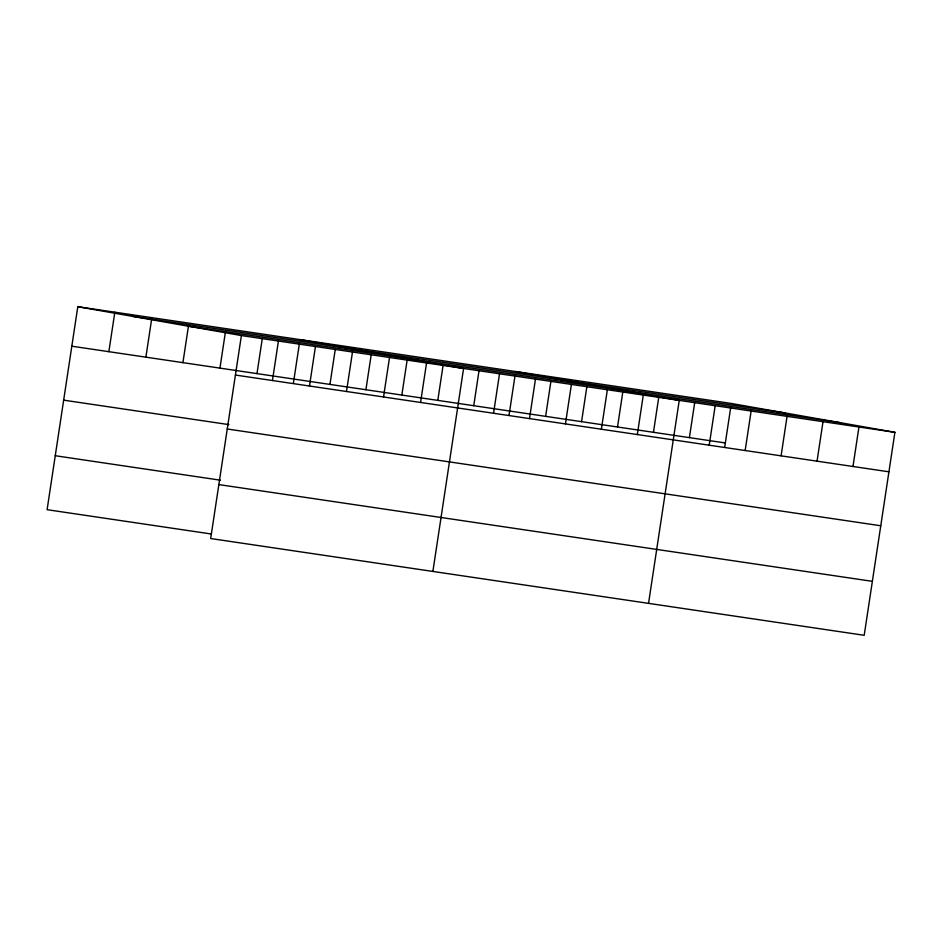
<?xml version="1.0" encoding="UTF-8"?>
<svg xmlns="http://www.w3.org/2000/svg" width="942" height="942" viewBox="0 0 942 942"><rect width="100%" height="100%" fill="white"/><g stroke="black" fill="none" stroke-linecap="round" stroke-linejoin="round"><path stroke-width="1.41" d="M77.797 306.703L241.387 335.564L210.69 538.541L864.203 635.297L894.9 432.319L731.31 403.459L77.797 306.703L47.1 509.681L210.902 533.937M108.86 351.684L114.83 312.191M145.892 357.159L151.65 319.079M182.925 362.646L188.471 325.979M219.957 368.122L225.503 331.454M256.989 373.609L262.323 338.355M272.438 380.533L278.42 341.039M293.374 383.359L299.356 343.83M309.471 386.02L315.452 346.526M329.959 384.418L335.293 349.152M346.503 391.495L352.485 352.014M365.908 389.741L371.242 354.475M383.535 396.982L389.517 357.489M401.845 395.063L407.18 359.797M420.568 402.469L426.549 362.976M437.795 400.385L443.129 365.119M432.884 571.429L463.582 368.463L299.992 339.603M473.744 405.708L479.066 370.442M493.549 413.267L499.519 373.786M509.033 415.281L515.015 375.764M529.498 418.589L535.468 379.096M545.63 416.34L550.952 381.086M565.435 423.912L571.405 384.418M581.567 421.663L586.901 386.408M601.385 429.234L607.354 389.741M617.516 426.985L622.85 391.731M637.322 434.556L643.292 395.063M653.454 432.307L658.788 397.053M648.543 603.363L679.241 400.385L515.651 371.537M689.403 437.63L694.737 402.375M709.208 445.201L715.178 405.708M724.692 447.214L730.674 407.698M745.157 450.523L751.127 411.03M781.095 455.846L787.065 416.352M817.044 461.168L823.014 421.675M852.981 466.49L858.951 426.997M131.786 316.229L785.298 412.985M187.399 326.038L840.912 422.793M241.387 335.564L894.9 432.319M71.828 346.197L725.34 442.952M235.406 375.046L888.93 471.812M63.667 400.15L228.882 424.607M227.246 428.999L880.77 525.766M55.26 455.728L220.487 480.196M218.85 484.588L872.363 581.344"/></g></svg>
